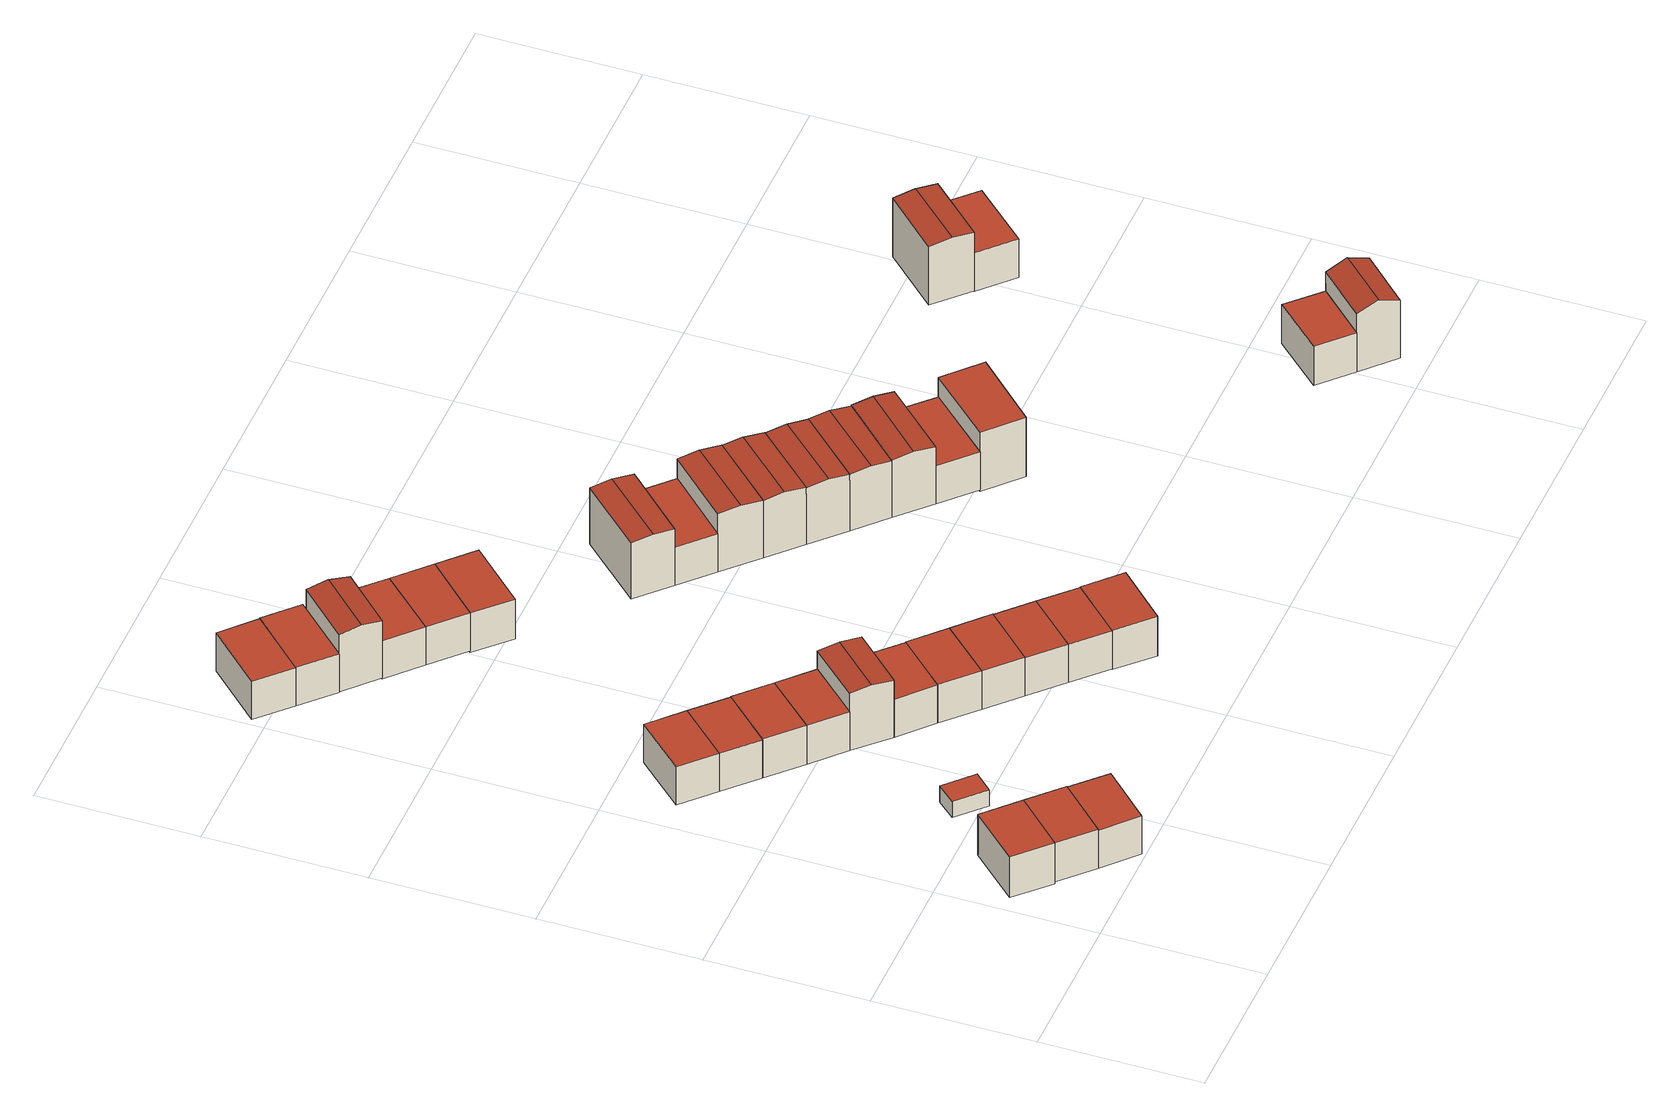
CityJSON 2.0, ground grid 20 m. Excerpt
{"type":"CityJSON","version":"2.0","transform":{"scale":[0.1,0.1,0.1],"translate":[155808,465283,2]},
"CityObjects":{
"building1":{"type":"Building","attributes":{"b3_bag_bag_overlap":0,"b3_bouwlagen":2,"b3_dak_type":"horizontal","b3_extrusie":"standard","b3_h_dak_50p":7.97,"b3_h_dak_70p":8.04,"b3_h_dak_max":8.14,"b3_h_dak_min":7.81,"b3_h_maaiveld":2.03,"b3_is_glas_dak":false,"b3_kas_warenhuis":false,"b3_kwaliteitsindicator":true,"b3_mutatie_ahn3_ahn4":false,"b3_mutatie_ahn4_ahn5":false,"b3_n_nok":0,"b3_n_vlakken":1,"b3_opp_buitenmuur":117.8,"b3_opp_dak_plat":45.87,"b3_opp_dak_schuin":0,"b3_opp_grond":45.87,"b3_opp_scheidingsmuur":46.56,"b3_rmse_lod12":0.0954,"b3_rmse_lod13":0.0954,"b3_rmse_lod22":0.0814,"b3_t_run":24,"b3_val3dity_lod12":"[]","b3_val3dity_lod13":"[]","b3_val3dity_lod22":"[]","b3_volume_lod12":275.75,"b3_volume_lod13":275.75,"b3_volume_lod22":273.52,"geconstateerd":false,"oorspronkelijkbouwjaar":1988,"status":"Pand in gebruik"},"children":["building1-1"]},
"building1-1":{"type":"BuildingPart","parents":["building1"],"geometry":[{"type":"Solid","lod":"2.2","boundaries":[[[[0,1,2,3]],[[4,5,6,7]],[[7,6,1,0]],[[6,5,2,1]],[[5,4,3,2]],[[4,7,0,3]]]],"semantics":{"surfaces":[{"type":"GroundSurface"},{"type":"RoofSurface"},{"type":"WallSurface"}],"values":[[0,1,2,2,2,2]]}}]},
"building2":{"type":"Building","attributes":{"b3_bag_bag_overlap":0,"b3_bouwlagen":2,"b3_dak_type":"horizontal","b3_extrusie":"standard","b3_h_dak_50p":7.95,"b3_h_dak_70p":8,"b3_h_dak_max":8.15,"b3_h_dak_min":7.88,"b3_h_maaiveld":2.27,"b3_is_glas_dak":false,"b3_kas_warenhuis":false,"b3_kwaliteitsindicator":true,"b3_mutatie_ahn3_ahn4":false,"b3_mutatie_ahn4_ahn5":false,"b3_n_nok":0,"b3_n_vlakken":1,"b3_opp_buitenmuur":62.1,"b3_opp_dak_plat":44.01,"b3_opp_dak_schuin":0,"b3_opp_grond":44,"b3_opp_scheidingsmuur":92.55,"b3_rmse_lod12":0.0925,"b3_rmse_lod13":0.0925,"b3_rmse_lod22":0.0794,"b3_t_run":26,"b3_val3dity_lod12":"[]","b3_val3dity_lod13":"[]","b3_val3dity_lod22":"[]","b3_volume_lod12":252.82,"b3_volume_lod13":252.82,"b3_volume_lod22":251.15,"geconstateerd":false,"oorspronkelijkbouwjaar":1988,"status":"Pand in gebruik"},"children":["building2-1"]},
"building2-1":{"type":"BuildingPart","parents":["building2"],"geometry":[{"type":"Solid","lod":"2.2","boundaries":[[[[8,9,10,11]],[[12,13,6,5]],[[5,6,9,8]],[[6,13,10,9]],[[13,12,11,10]],[[12,5,8,11]]]],"semantics":{"surfaces":[{"type":"GroundSurface"},{"type":"RoofSurface"},{"type":"WallSurface"}],"values":[[0,1,2,2,2,2]]}}]},
"building3":{"type":"Building","attributes":{"b3_bag_bag_overlap":0,"b3_bouwlagen":2,"b3_dak_type":"horizontal","b3_extrusie":"standard","b3_h_dak_50p":7.91,"b3_h_dak_70p":7.92,"b3_h_dak_max":7.95,"b3_h_dak_min":7.87,"b3_h_maaiveld":2.27,"b3_is_glas_dak":false,"b3_kas_warenhuis":false,"b3_kwaliteitsindicator":true,"b3_mutatie_ahn3_ahn4":false,"b3_mutatie_ahn4_ahn5":false,"b3_n_nok":0,"b3_n_vlakken":1,"b3_opp_buitenmuur":61.07,"b3_opp_dak_plat":43.97,"b3_opp_dak_schuin":0,"b3_opp_grond":43.97,"b3_opp_scheidingsmuur":91.72,"b3_rmse_lod12":0.0422,"b3_rmse_lod13":0.0422,"b3_rmse_lod22":0.0418,"b3_t_run":21,"b3_val3dity_lod12":"[]","b3_val3dity_lod13":"[]","b3_val3dity_lod22":"[]","b3_volume_lod12":248.34,"b3_volume_lod13":248.34,"b3_volume_lod22":248.01,"geconstateerd":false,"oorspronkelijkbouwjaar":1988,"status":"Pand in gebruik"},"children":["building3-1"]},
"building3-1":{"type":"BuildingPart","parents":["building3"],"geometry":[{"type":"Solid","lod":"2.2","boundaries":[[[[10,14,15,11]],[[16,17,18,19]],[[19,18,14,10]],[[18,17,15,14]],[[17,16,11,15]],[[16,19,10,11]]]],"semantics":{"surfaces":[{"type":"GroundSurface"},{"type":"RoofSurface"},{"type":"WallSurface"}],"values":[[0,1,2,2,2,2]]}}]},
"building4":{"type":"Building","attributes":{"b3_dak_type":"horizontal","b3_extrusie":"standard","b3_h_dak_50p":4.62,"b3_h_dak_70p":4.64,"b3_h_dak_max":4.73,"b3_h_dak_min":4.59,"b3_h_maaiveld":2.21,"b3_is_glas_dak":false,"b3_kas_warenhuis":false,"b3_kwaliteitsindicator":true,"b3_mutatie_ahn3_ahn4":false,"b3_mutatie_ahn4_ahn5":false,"b3_n_nok":0,"b3_n_vlakken":1,"b3_opp_buitenmuur":36.79,"b3_opp_dak_plat":13.8,"b3_opp_dak_schuin":0,"b3_opp_grond":13.8,"b3_opp_scheidingsmuur":0,"b3_rmse_lod12":0.0325,"b3_rmse_lod13":0.0325,"b3_rmse_lod22":0.0284,"b3_t_run":14,"b3_val3dity_lod12":"[]","b3_val3dity_lod13":"[]","b3_val3dity_lod22":"[]","b3_volume_lod12":33.39,"b3_volume_lod13":33.39,"b3_volume_lod22":33.37,"geconstateerd":false,"oorspronkelijkbouwjaar":1988,"status":"Pand in gebruik"},"children":["building4-1"]},
"building4-1":{"type":"BuildingPart","parents":["building4"],"geometry":[{"type":"Solid","lod":"2.2","boundaries":[[[[20,21,22,23]],[[24,25,26,27]],[[27,26,21,20]],[[26,25,22,21]],[[25,24,23,22]],[[24,27,20,23]]]],"semantics":{"surfaces":[{"type":"GroundSurface"},{"type":"RoofSurface"},{"type":"WallSurface"}],"values":[[0,1,2,2,2,2]]}}]},
"building5":{"type":"Building","attributes":{"b3_bag_bag_overlap":0,"b3_bouwlagen":2,"b3_dak_type":"horizontal","b3_extrusie":"standard","b3_h_dak_50p":7.91,"b3_h_dak_70p":7.91,"b3_h_dak_max":7.95,"b3_h_dak_min":7.86,"b3_h_maaiveld":2.29,"b3_is_glas_dak":false,"b3_kas_warenhuis":false,"b3_kwaliteitsindicator":true,"b3_mutatie_ahn3_ahn4":false,"b3_mutatie_ahn4_ahn5":false,"b3_n_nok":0,"b3_n_vlakken":1,"b3_opp_buitenmuur":60.72,"b3_opp_dak_plat":44.16,"b3_opp_dak_schuin":0,"b3_opp_grond":44.16,"b3_opp_scheidingsmuur":91.65,"b3_rmse_lod12":0.0491,"b3_rmse_lod13":0.0491,"b3_rmse_lod22":0.0488,"b3_t_run":18,"b3_val3dity_lod12":"[]","b3_val3dity_lod13":"[]","b3_val3dity_lod22":"[]","b3_volume_lod12":248.15,"b3_volume_lod13":248.15,"b3_volume_lod22":247.79,"geconstateerd":false,"oorspronkelijkbouwjaar":1988,"status":"Pand in gebruik"},"children":["building5-1"]},
"building5-1":{"type":"BuildingPart","parents":["building5"],"geometry":[{"type":"Solid","lod":"2.2","boundaries":[[[[28,29,30,31]],[[32,33,34,35]],[[35,34,29,28]],[[34,33,30,29]],[[33,32,31,30]],[[32,35,28,31]]]],"semantics":{"surfaces":[{"type":"GroundSurface"},{"type":"RoofSurface"},{"type":"WallSurface"}],"values":[[0,1,2,2,2,2]]}}]},
"building6":{"type":"Building","attributes":{"b3_bag_bag_overlap":0,"b3_bouwlagen":2,"b3_dak_type":"horizontal","b3_extrusie":"standard","b3_h_dak_50p":7.9,"b3_h_dak_70p":7.91,"b3_h_dak_max":7.93,"b3_h_dak_min":7.85,"b3_h_maaiveld":2.3,"b3_is_glas_dak":false,"b3_kas_warenhuis":false,"b3_kwaliteitsindicator":true,"b3_mutatie_ahn3_ahn4":false,"b3_mutatie_ahn4_ahn5":false,"b3_n_nok":0,"b3_n_vlakken":1,"b3_opp_buitenmuur":60.52,"b3_opp_dak_plat":44.22,"b3_opp_dak_schuin":0,"b3_opp_grond":44.22,"b3_opp_scheidingsmuur":91.67,"b3_rmse_lod12":0.0481,"b3_rmse_lod13":0.0481,"b3_rmse_lod22":0.0473,"b3_t_run":19,"b3_val3dity_lod12":"[]","b3_val3dity_lod13":"[]","b3_val3dity_lod22":"[]","b3_volume_lod12":248.02,"b3_volume_lod13":248.02,"b3_volume_lod22":247.59,"geconstateerd":false,"oorspronkelijkbouwjaar":1988,"status":"Pand in gebruik"},"children":["building6-1"]},
"building6-1":{"type":"BuildingPart","parents":["building6"],"geometry":[{"type":"Solid","lod":"2.2","boundaries":[[[[36,37,29,28]],[[35,34,38,39]],[[39,38,37,36]],[[38,34,29,37]],[[34,35,28,29]],[[35,39,36,28]]]],"semantics":{"surfaces":[{"type":"GroundSurface"},{"type":"RoofSurface"},{"type":"WallSurface"}],"values":[[0,1,2,2,2,2]]}}]},
"building7":{"type":"Building","attributes":{"b3_bag_bag_overlap":0,"b3_bouwlagen":2,"b3_dak_type":"horizontal","b3_extrusie":"standard","b3_h_dak_50p":7.94,"b3_h_dak_70p":8.01,"b3_h_dak_max":8.12,"b3_h_dak_min":7.84,"b3_h_maaiveld":2.3,"b3_is_glas_dak":false,"b3_kas_warenhuis":false,"b3_kwaliteitsindicator":true,"b3_mutatie_ahn3_ahn4":false,"b3_mutatie_ahn4_ahn5":false,"b3_n_nok":0,"b3_n_vlakken":1,"b3_opp_buitenmuur":61.97,"b3_opp_dak_plat":44.29,"b3_opp_dak_schuin":0,"b3_opp_grond":44.29,"b3_opp_scheidingsmuur":92.26,"b3_rmse_lod12":0.0996,"b3_rmse_lod13":0.0996,"b3_rmse_lod22":0.0838,"b3_t_run":19,"b3_val3dity_lod12":"[]","b3_val3dity_lod13":"[]","b3_val3dity_lod22":"[]","b3_volume_lod12":253.38,"b3_volume_lod13":253.38,"b3_volume_lod22":251.03,"geconstateerd":false,"oorspronkelijkbouwjaar":1988,"status":"Pand in gebruik"},"children":["building7-1"]},
"building7-1":{"type":"BuildingPart","parents":["building7"],"geometry":[{"type":"Solid","lod":"2.2","boundaries":[[[[40,41,37,36]],[[42,43,44,45]],[[45,44,41,40]],[[44,43,37,41]],[[43,42,36,37]],[[42,45,40,36]]]],"semantics":{"surfaces":[{"type":"GroundSurface"},{"type":"RoofSurface"},{"type":"WallSurface"}],"values":[[0,1,2,2,2,2]]}}]},
"building8":{"type":"Building","attributes":{"b3_bag_bag_overlap":0,"b3_bouwlagen":2,"b3_dak_type":"horizontal","b3_extrusie":"standard","b3_h_dak_50p":7.91,"b3_h_dak_70p":7.95,"b3_h_dak_max":8.12,"b3_h_dak_min":7.84,"b3_h_maaiveld":2.3,"b3_is_glas_dak":false,"b3_kas_warenhuis":false,"b3_kwaliteitsindicator":true,"b3_mutatie_ahn3_ahn4":false,"b3_mutatie_ahn4_ahn5":false,"b3_n_nok":0,"b3_n_vlakken":1,"b3_opp_buitenmuur":61.26,"b3_opp_dak_plat":44.39,"b3_opp_dak_schuin":0,"b3_opp_grond":44.38,"b3_opp_scheidingsmuur":92.28,"b3_rmse_lod12":0.0808,"b3_rmse_lod13":0.0808,"b3_rmse_lod22":0.069,"b3_t_run":21,"b3_val3dity_lod12":"[]","b3_val3dity_lod13":"[]","b3_val3dity_lod22":"[]","b3_volume_lod12":251.47,"b3_volume_lod13":251.47,"b3_volume_lod22":250.23,"geconstateerd":false,"oorspronkelijkbouwjaar":1988,"status":"Pand in gebruik"},"children":["building8-1"]},
"building8-1":{"type":"BuildingPart","parents":["building8"],"geometry":[{"type":"Solid","lod":"2.2","boundaries":[[[[46,47,41,40]],[[45,44,48,49]],[[49,48,47,46]],[[48,44,41,47]],[[44,45,40,41]],[[45,49,46,40]]]],"semantics":{"surfaces":[{"type":"GroundSurface"},{"type":"RoofSurface"},{"type":"WallSurface"}],"values":[[0,1,2,2,2,2]]}}]},
"building9":{"type":"Building","attributes":{"b3_bag_bag_overlap":0,"b3_bouwlagen":3,"b3_dak_type":"multiple horizontal","b3_extrusie":"standard","b3_h_dak_50p":10.7,"b3_h_dak_70p":10.71,"b3_h_dak_max":10.77,"b3_h_dak_min":7.84,"b3_h_maaiveld":2.3,"b3_is_glas_dak":false,"b3_kas_warenhuis":false,"b3_kwaliteitsindicator":true,"b3_mutatie_ahn3_ahn4":true,"b3_mutatie_ahn4_ahn5":false,"b3_n_nok":0,"b3_n_vlakken":2,"b3_opp_buitenmuur":132.02,"b3_opp_dak_plat":62.95,"b3_opp_dak_schuin":0,"b3_opp_grond":44.89,"b3_opp_scheidingsmuur":91.84,"b3_rmse_lod12":1.05,"b3_rmse_lod13":1.05,"b3_rmse_lod22":0.123,"b3_t_run":19,"b3_val3dity_lod12":"[]","b3_val3dity_lod13":"[]","b3_val3dity_lod22":"[]","b3_volume_lod12":377.43,"b3_volume_lod13":377.43,"b3_volume_lod22":358.68,"geconstateerd":false,"oorspronkelijkbouwjaar":1988,"status":"Pand in gebruik"},"children":["building9-1"]},
"building9-1":{"type":"BuildingPart","parents":["building9"],"geometry":[{"type":"Solid","lod":"2.2","boundaries":[[[[50,51,47,46]],[[52,53,54,55]],[[53,52,51,50]],[[52,55,56,47,51]],[[57,56,55,54]],[[56,57,46,47]],[[57,54,53,50,46]]]],"semantics":{"surfaces":[{"type":"GroundSurface"},{"type":"RoofSurface"},{"type":"WallSurface"}],"values":[[0,1,2,2,1,2,2]]}}]},
"building10":{"type":"Building","attributes":{"b3_bag_bag_overlap":0,"b3_bouwlagen":2,"b3_dak_type":"horizontal","b3_extrusie":"standard","b3_h_dak_50p":8.12,"b3_h_dak_70p":8.13,"b3_h_dak_max":8.17,"b3_h_dak_min":8.08,"b3_h_maaiveld":2.47,"b3_is_glas_dak":false,"b3_kas_warenhuis":false,"b3_kwaliteitsindicator":true,"b3_mutatie_ahn3_ahn4":false,"b3_mutatie_ahn4_ahn5":false,"b3_n_nok":0,"b3_n_vlakken":1,"b3_opp_buitenmuur":62.02,"b3_opp_dak_plat":51.19,"b3_opp_dak_schuin":0,"b3_opp_grond":51.19,"b3_opp_scheidingsmuur":105.68,"b3_rmse_lod12":0.035,"b3_rmse_lod13":0.035,"b3_rmse_lod22":0.0327,"b3_t_run":21,"b3_val3dity_lod12":"[]","b3_val3dity_lod13":"[]","b3_val3dity_lod22":"[]","b3_volume_lod12":289.99,"b3_volume_lod13":289.99,"b3_volume_lod22":289.35,"geconstateerd":false,"oorspronkelijkbouwjaar":1989,"status":"Pand in gebruik"},"children":["building10-1"]},
"building10-1":{"type":"BuildingPart","parents":["building10"],"geometry":[{"type":"Solid","lod":"2.2","boundaries":[[[[58,59,60,61]],[[62,63,64,65]],[[65,64,59,58]],[[64,63,60,59]],[[63,62,61,60]],[[62,65,58,61]]]],"semantics":{"surfaces":[{"type":"GroundSurface"},{"type":"RoofSurface"},{"type":"WallSurface"}],"values":[[0,1,2,2,2,2]]}}]},
"building11":{"type":"Building","attributes":{"b3_bag_bag_overlap":0,"b3_bouwlagen":2,"b3_dak_type":"horizontal","b3_extrusie":"standard","b3_h_dak_50p":7.9,"b3_h_dak_70p":7.91,"b3_h_dak_max":7.95,"b3_h_dak_min":7.86,"b3_h_maaiveld":2.31,"b3_is_glas_dak":false,"b3_kas_warenhuis":false,"b3_kwaliteitsindicator":true,"b3_mutatie_ahn3_ahn4":false,"b3_mutatie_ahn4_ahn5":false,"b3_n_nok":0,"b3_n_vlakken":1,"b3_opp_buitenmuur":61.19,"b3_opp_dak_plat":44.9,"b3_opp_dak_schuin":0,"b3_opp_grond":44.9,"b3_opp_scheidingsmuur":92.05,"b3_rmse_lod12":0.333,"b3_rmse_lod13":0.333,"b3_rmse_lod22":0.334,"b3_t_run":19,"b3_val3dity_lod12":"[]","b3_val3dity_lod13":"[]","b3_val3dity_lod22":"[]","b3_volume_lod12":251.81,"b3_volume_lod13":251.81,"b3_volume_lod22":251.33,"geconstateerd":false,"oorspronkelijkbouwjaar":1988,"status":"Pand in gebruik"},"children":["building11-1"]},
"building11-1":{"type":"BuildingPart","parents":["building11"],"geometry":[{"type":"Solid","lod":"2.2","boundaries":[[[[66,67,51,50]],[[68,69,70,71]],[[71,70,67,66]],[[70,69,51,67]],[[69,68,50,51]],[[68,71,66,50]]]],"semantics":{"surfaces":[{"type":"GroundSurface"},{"type":"RoofSurface"},{"type":"WallSurface"}],"values":[[0,1,2,2,2,2]]}}]},
"building12":{"type":"Building","attributes":{"b3_bag_bag_overlap":0,"b3_bouwlagen":2,"b3_dak_type":"horizontal","b3_extrusie":"standard","b3_h_dak_50p":8.16,"b3_h_dak_70p":8.23,"b3_h_dak_max":8.36,"b3_h_dak_min":8.1,"b3_h_maaiveld":2.49,"b3_is_glas_dak":false,"b3_kas_warenhuis":false,"b3_kwaliteitsindicator":true,"b3_mutatie_ahn3_ahn4":false,"b3_mutatie_ahn4_ahn5":false,"b3_n_nok":0,"b3_n_vlakken":1,"b3_opp_buitenmuur":67.32,"b3_opp_dak_plat":50.25,"b3_opp_dak_schuin":0,"b3_opp_grond":50.24,"b3_opp_scheidingsmuur":100.8,"b3_rmse_lod12":0.0866,"b3_rmse_lod13":0.0866,"b3_rmse_lod22":0.0705,"b3_t_run":20,"b3_val3dity_lod12":"[]","b3_val3dity_lod13":"[]","b3_val3dity_lod22":"[]","b3_volume_lod12":288.46,"b3_volume_lod13":288.46,"b3_volume_lod22":286.65,"geconstateerd":false,"oorspronkelijkbouwjaar":1989,"status":"Pand in gebruik"},"children":["building12-1"]},
"building12-1":{"type":"BuildingPart","parents":["building12"],"geometry":[{"type":"Solid","lod":"2.2","boundaries":[[[[58,72,73,59]],[[74,75,76,77]],[[77,76,72,58]],[[76,75,73,72]],[[75,74,59,73]],[[74,77,58,59]]]],"semantics":{"surfaces":[{"type":"GroundSurface"},{"type":"RoofSurface"},{"type":"WallSurface"}],"values":[[0,1,2,2,2,2]]}}]},
"building13":{"type":"Building","attributes":{"b3_bag_bag_overlap":0,"b3_bouwlagen":2,"b3_dak_type":"horizontal","b3_extrusie":"standard","b3_h_dak_50p":7.92,"b3_h_dak_70p":7.98,"b3_h_dak_max":8.12,"b3_h_dak_min":7.85,"b3_h_maaiveld":2.3,"b3_is_glas_dak":false,"b3_kas_warenhuis":false,"b3_kwaliteitsindicator":true,"b3_mutatie_ahn3_ahn4":false,"b3_mutatie_ahn4_ahn5":false,"b3_n_nok":0,"b3_n_vlakken":1,"b3_opp_buitenmuur":61.31,"b3_opp_dak_plat":44.51,"b3_opp_dak_schuin":0,"b3_opp_grond":44.5,"b3_opp_scheidingsmuur":92.97,"b3_rmse_lod12":0.102,"b3_rmse_lod13":0.102,"b3_rmse_lod22":0.0843,"b3_t_run":23,"b3_val3dity_lod12":"[]","b3_val3dity_lod13":"[]","b3_val3dity_lod22":"[]","b3_volume_lod12":253.78,"b3_volume_lod13":253.78,"b3_volume_lod22":251.72,"geconstateerd":false,"oorspronkelijkbouwjaar":1988,"status":"Pand in gebruik"},"children":["building13-1"]},
"building13-1":{"type":"BuildingPart","parents":["building13"],"geometry":[{"type":"Solid","lod":"2.2","boundaries":[[[[78,79,67,66]],[[80,81,82,83]],[[83,82,79,78]],[[82,81,67,79]],[[81,80,66,67]],[[80,83,78,66]]]],"semantics":{"surfaces":[{"type":"GroundSurface"},{"type":"RoofSurface"},{"type":"WallSurface"}],"values":[[0,1,2,2,2,2]]}}]},
"building14":{"type":"Building","attributes":{"b3_bag_bag_overlap":0,"b3_bouwlagen":3,"b3_dak_type":"slanted","b3_extrusie":"standard","b3_h_dak_50p":10.96,"b3_h_dak_70p":11.06,"b3_h_dak_max":11.19,"b3_h_dak_min":10.84,"b3_h_maaiveld":2.57,"b3_is_glas_dak":false,"b3_kas_warenhuis":false,"b3_kwaliteitsindicator":true,"b3_mutatie_ahn3_ahn4":false,"b3_mutatie_ahn4_ahn5":false,"b3_n_nok":0,"b3_n_vlakken":3,"b3_opp_buitenmuur":137.14,"b3_opp_dak_plat":43.69,"b3_opp_dak_schuin":2.86,"b3_opp_grond":46.53,"b3_opp_scheidingsmuur":95.34,"b3_rmse_lod12":1.7,"b3_rmse_lod13":1.7,"b3_rmse_lod22":1.34,"b3_t_run":26,"b3_val3dity_lod12":"[]","b3_val3dity_lod13":"[]","b3_val3dity_lod22":"[]","b3_volume_lod12":394.54,"b3_volume_lod13":394.54,"b3_volume_lod22":383.48,"geconstateerd":false,"oorspronkelijkbouwjaar":1989,"status":"Pand in gebruik"},"children":["building14-1"]},
"building14-1":{"type":"BuildingPart","parents":["building14"],"geometry":[{"type":"Solid","lod":"2.2","boundaries":[[[[84,85,86,87]],[[88,89,90,91]],[[89,88,85,84]],[[88,91,92,86,85]],[[93,92,91,90]],[[92,93,87,86]],[[93,90,89,84,87]]]],"semantics":{"surfaces":[{"type":"GroundSurface"},{"type":"RoofSurface"},{"type":"WallSurface"}],"values":[[0,1,2,2,1,2,2]]}}]},
"building15":{"type":"Building","attributes":{"b3_bag_bag_overlap":0,"b3_bouwlagen":2,"b3_dak_type":"horizontal","b3_extrusie":"standard","b3_h_dak_50p":7.94,"b3_h_dak_70p":8,"b3_h_dak_max":8.15,"b3_h_dak_min":7.84,"b3_h_maaiveld":2.3,"b3_is_glas_dak":false,"b3_kas_warenhuis":false,"b3_kwaliteitsindicator":true,"b3_mutatie_ahn3_ahn4":false,"b3_mutatie_ahn4_ahn5":false,"b3_n_nok":0,"b3_n_vlakken":1,"b3_opp_buitenmuur":61.48,"b3_opp_dak_plat":44.57,"b3_opp_dak_schuin":0,"b3_opp_grond":44.56,"b3_opp_scheidingsmuur":93.2,"b3_rmse_lod12":0.0919,"b3_rmse_lod13":0.0919,"b3_rmse_lod22":0.0819,"b3_t_run":19,"b3_val3dity_lod12":"[]","b3_val3dity_lod13":"[]","b3_val3dity_lod22":"[]","b3_volume_lod12":254.22,"b3_volume_lod13":254.22,"b3_volume_lod22":252.49,"geconstateerd":false,"oorspronkelijkbouwjaar":1988,"status":"Pand in gebruik"},"children":["building15-1"]},
"building15-1":{"type":"BuildingPart","parents":["building15"],"geometry":[{"type":"Solid","lod":"2.2","boundaries":[[[[94,95,79,78]],[[83,82,96,97]],[[97,96,95,94]],[[96,82,79,95]],[[82,83,78,79]],[[83,97,94,78]]]],"semantics":{"surfaces":[{"type":"GroundSurface"},{"type":"RoofSurface"},{"type":"WallSurface"}],"values":[[0,1,2,2,2,2]]}}]},
"building16":{"type":"Building","attributes":{"b3_bag_bag_overlap":0,"b3_bouwlagen":2,"b3_dak_type":"multiple horizontal","b3_extrusie":"standard","b3_h_dak_50p":8.12,"b3_h_dak_70p":8.13,"b3_h_dak_max":8.17,"b3_h_dak_min":8.08,"b3_h_maaiveld":2.49,"b3_is_glas_dak":false,"b3_kas_warenhuis":false,"b3_kwaliteitsindicator":true,"b3_mutatie_ahn3_ahn4":false,"b3_mutatie_ahn4_ahn5":false,"b3_n_nok":0,"b3_n_vlakken":2,"b3_opp_buitenmuur":64.88,"b3_opp_dak_plat":49.48,"b3_opp_dak_schuin":0,"b3_opp_grond":49.48,"b3_opp_scheidingsmuur":100.18,"b3_rmse_lod12":0.452,"b3_rmse_lod13":0.452,"b3_rmse_lod22":0.453,"b3_t_run":27,"b3_val3dity_lod12":"[]","b3_val3dity_lod13":"[]","b3_val3dity_lod22":"[]","b3_volume_lod12":279.27,"b3_volume_lod13":279.27,"b3_volume_lod22":278.75,"geconstateerd":false,"oorspronkelijkbouwjaar":1989,"status":"Pand in gebruik"},"children":["building16-1"]},
"building16-1":{"type":"BuildingPart","parents":["building16"],"geometry":[{"type":"Solid","lod":"2.2","boundaries":[[[[98,99,100,101]],[[102,103,104,105]],[[105,104,99,98]],[[104,103,100,99]],[[103,102,101,100]],[[102,105,98,101]]]],"semantics":{"surfaces":[{"type":"GroundSurface"},{"type":"RoofSurface"},{"type":"WallSurface"}],"values":[[0,1,2,2,2,2]]}}]},
"building17":{"type":"Building","attributes":{"b3_bag_bag_overlap":0,"b3_bouwlagen":2,"b3_dak_type":"horizontal","b3_extrusie":"standard","b3_h_dak_50p":7.91,"b3_h_dak_70p":7.92,"b3_h_dak_max":7.96,"b3_h_dak_min":7.85,"b3_h_maaiveld":2.3,"b3_is_glas_dak":false,"b3_kas_warenhuis":false,"b3_kwaliteitsindicator":true,"b3_mutatie_ahn3_ahn4":false,"b3_mutatie_ahn4_ahn5":false,"b3_n_nok":0,"b3_n_vlakken":1,"b3_opp_buitenmuur":60.5,"b3_opp_dak_plat":44.57,"b3_opp_dak_schuin":0,"b3_opp_grond":44.57,"b3_opp_scheidingsmuur":92.6,"b3_rmse_lod12":0.0274,"b3_rmse_lod13":0.0274,"b3_rmse_lod22":0.025,"b3_t_run":25,"b3_val3dity_lod12":"[]","b3_val3dity_lod13":"[]","b3_val3dity_lod22":"[]","b3_volume_lod12":250.33,"b3_volume_lod13":250.33,"b3_volume_lod22":249.89,"geconstateerd":false,"oorspronkelijkbouwjaar":1988,"status":"Pand in gebruik"},"children":["building17-1"]},
"building17-1":{"type":"BuildingPart","parents":["building17"],"geometry":[{"type":"Solid","lod":"2.2","boundaries":[[[[106,107,95,94]],[[108,109,110,111]],[[111,110,107,106]],[[110,109,95,107]],[[109,108,94,95]],[[108,111,106,94]]]],"semantics":{"surfaces":[{"type":"GroundSurface"},{"type":"RoofSurface"},{"type":"WallSurface"}],"values":[[0,1,2,2,2,2]]}}]},
"building18":{"type":"Building","attributes":{"b3_bag_bag_overlap":0,"b3_bouwlagen":2,"b3_dak_type":"horizontal","b3_extrusie":"standard","b3_h_dak_50p":8.12,"b3_h_dak_70p":8.13,"b3_h_dak_max":8.16,"b3_h_dak_min":8.08,"b3_h_maaiveld":2.49,"b3_is_glas_dak":false,"b3_kas_warenhuis":false,"b3_kwaliteitsindicator":true,"b3_mutatie_ahn3_ahn4":false,"b3_mutatie_ahn4_ahn5":false,"b3_n_nok":0,"b3_n_vlakken":1,"b3_opp_buitenmuur":63.2,"b3_opp_dak_plat":52.55,"b3_opp_dak_schuin":0,"b3_opp_grond":52.55,"b3_opp_scheidingsmuur":105.69,"b3_rmse_lod12":0.0794,"b3_rmse_lod13":0.0794,"b3_rmse_lod22":0.0784,"b3_t_run":22,"b3_val3dity_lod12":"[]","b3_val3dity_lod13":"[]","b3_val3dity_lod22":"[]","b3_volume_lod12":296.72,"b3_volume_lod13":296.72,"b3_volume_lod22":296.18,"geconstateerd":false,"oorspronkelijkbouwjaar":1989,"status":"Pand in gebruik"},"children":["building18-1"]},
"building18-1":{"type":"BuildingPart","parents":["building18"],"geometry":[{"type":"Solid","lod":"2.2","boundaries":[[[[98,101,112,113]],[[114,115,102,105]],[[105,102,101,98]],[[102,115,112,101]],[[115,114,113,112]],[[114,105,98,113]]]],"semantics":{"surfaces":[{"type":"GroundSurface"},{"type":"RoofSurface"},{"type":"WallSurface"}],"values":[[0,1,2,2,2,2]]}}]},
"building19":{"type":"Building","attributes":{"b3_bag_bag_overlap":0,"b3_bouwlagen":2,"b3_dak_type":"horizontal","b3_extrusie":"standard","b3_h_dak_50p":7.9,"b3_h_dak_70p":7.91,"b3_h_dak_max":7.95,"b3_h_dak_min":7.83,"b3_h_maaiveld":2.3,"b3_is_glas_dak":false,"b3_kas_warenhuis":false,"b3_kwaliteitsindicator":true,"b3_mutatie_ahn3_ahn4":false,"b3_mutatie_ahn4_ahn5":false,"b3_n_nok":0,"b3_n_vlakken":1,"b3_opp_buitenmuur":60.52,"b3_opp_dak_plat":44.72,"b3_opp_dak_schuin":0,"b3_opp_grond":44.72,"b3_opp_scheidingsmuur":92.6,"b3_rmse_lod12":0.033,"b3_rmse_lod13":0.033,"b3_rmse_lod22":0.0312,"b3_t_run":22,"b3_val3dity_lod12":"[]","b3_val3dity_lod13":"[]","b3_val3dity_lod22":"[]","b3_volume_lod12":250.73,"b3_volume_lod13":250.73,"b3_volume_lod22":250.28,"geconstateerd":false,"oorspronkelijkbouwjaar":1988,"status":"Pand in gebruik"},"children":["building19-1"]},
"building19-1":{"type":"BuildingPart","parents":["building19"],"geometry":[{"type":"Solid","lod":"2.2","boundaries":[[[[116,117,107,106]],[[111,110,118,119]],[[119,118,117,116]],[[118,110,107,117]],[[110,111,106,107]],[[111,119,116,106]]]],"semantics":{"surfaces":[{"type":"GroundSurface"},{"type":"RoofSurface"},{"type":"WallSurface"}],"values":[[0,1,2,2,2,2]]}}]},
"building20":{"type":"Building","attributes":{"b3_bag_bag_overlap":0,"b3_bouwlagen":2,"b3_dak_type":"horizontal","b3_extrusie":"standard","b3_h_dak_50p":8.12,"b3_h_dak_70p":8.13,"b3_h_dak_max":8.16,"b3_h_dak_min":8.09,"b3_h_maaiveld":2.27,"b3_is_glas_dak":false,"b3_kas_warenhuis":false,"b3_kwaliteitsindicator":true,"b3_mutatie_ahn3_ahn4":false,"b3_mutatie_ahn4_ahn5":false,"b3_n_nok":0,"b3_n_vlakken":1,"b3_opp_buitenmuur":121.85,"b3_opp_dak_plat":52.12,"b3_opp_dak_schuin":0,"b3_opp_grond":52.12,"b3_opp_scheidingsmuur":52.91,"b3_rmse_lod12":0.276,"b3_rmse_lod13":0.276,"b3_rmse_lod22":0.274,"b3_t_run":25,"b3_val3dity_lod12":"[]","b3_val3dity_lod13":"[]","b3_val3dity_lod22":"[]","b3_volume_lod12":305.42,"b3_volume_lod13":305.42,"b3_volume_lod22":304.89,"geconstateerd":false,"oorspronkelijkbouwjaar":1989,"status":"Pand in gebruik"},"children":["building20-1"]},
"building20-1":{"type":"BuildingPart","parents":["building20"],"geometry":[{"type":"Solid","lod":"2.2","boundaries":[[[[120,121,122,123]],[[124,115,114,125]],[[125,114,121,120]],[[114,115,122,121]],[[115,124,123,122]],[[124,125,120,123]]]],"semantics":{"surfaces":[{"type":"GroundSurface"},{"type":"RoofSurface"},{"type":"WallSurface"}],"values":[[0,1,2,2,2,2]]}}]},
"building21":{"type":"Building","attributes":{"b3_bag_bag_overlap":0,"b3_bouwlagen":2,"b3_dak_type":"horizontal","b3_extrusie":"standard","b3_h_dak_50p":7.94,"b3_h_dak_70p":8,"b3_h_dak_max":8.14,"b3_h_dak_min":7.83,"b3_h_maaiveld":2.22,"b3_is_glas_dak":false,"b3_kas_warenhuis":false,"b3_kwaliteitsindicator":true,"b3_mutatie_ahn3_ahn4":false,"b3_mutatie_ahn4_ahn5":false,"b3_n_nok":0,"b3_n_vlakken":1,"b3_opp_buitenmuur":113.59,"b3_opp_dak_plat":46.68,"b3_opp_dak_schuin":0,"b3_opp_grond":46.68,"b3_opp_scheidingsmuur":46.28,"b3_rmse_lod12":0.0909,"b3_rmse_lod13":0.0909,"b3_rmse_lod22":0.0783,"b3_t_run":21,"b3_val3dity_lod12":"[]","b3_val3dity_lod13":"[]","b3_val3dity_lod22":"[]","b3_volume_lod12":270.08,"b3_volume_lod13":270.08,"b3_volume_lod22":268.02,"geconstateerd":false,"oorspronkelijkbouwjaar":1988,"status":"Pand in gebruik"},"children":["building21-1"]},
"building21-1":{"type":"BuildingPart","parents":["building21"],"geometry":[{"type":"Solid","lod":"2.2","boundaries":[[[[126,127,128,129]],[[130,131,132,133]],[[133,132,127,126]],[[132,131,128,127]],[[131,130,129,128]],[[130,133,126,129]]]],"semantics":{"surfaces":[{"type":"GroundSurface"},{"type":"RoofSurface"},{"type":"WallSurface"}],"values":[[0,1,2,2,2,2]]}}]},
"building22":{"type":"Building","attributes":{"b3_bag_bag_overlap":0,"b3_bouwlagen":3,"b3_dak_type":"multiple horizontal","b3_extrusie":"standard","b3_h_dak_50p":11.03,"b3_h_dak_70p":11.04,"b3_h_dak_max":11.19,"b3_h_dak_min":8.27,"b3_h_maaiveld":2.71,"b3_is_glas_dak":false,"b3_kas_warenhuis":false,"b3_kwaliteitsindicator":true,"b3_mutatie_ahn3_ahn4":false,"b3_mutatie_ahn4_ahn5":false,"b3_n_nok":0,"b3_n_vlakken":2,"b3_opp_buitenmuur":141.24,"b3_opp_dak_plat":57.28,"b3_opp_dak_schuin":0,"b3_opp_grond":57.28,"b3_opp_scheidingsmuur":117.79,"b3_rmse_lod12":1.16,"b3_rmse_lod13":1.16,"b3_rmse_lod22":0.282,"b3_t_run":22,"b3_val3dity_lod12":"[]","b3_val3dity_lod13":"[]","b3_val3dity_lod22":"[]","b3_volume_lod12":477.81,"b3_volume_lod13":477.81,"b3_volume_lod22":450.83,"geconstateerd":false,"oorspronkelijkbouwjaar":1988,"status":"Pand in gebruik"},"children":["building22-1"]},
"building22-1":{"type":"BuildingPart","parents":["building22"],"geometry":[{"type":"Solid","lod":"2.2","boundaries":[[[[134,135,136,137]],[[138,139,140,135,134]],[[141,140,139,142]],[[140,141,136,135]],[[141,142,143,137,136]],[[138,143,142,139]],[[143,138,134,137]]]],"semantics":{"surfaces":[{"type":"GroundSurface"},{"type":"WallSurface"},{"type":"RoofSurface"}],"values":[[0,1,2,1,1,2,1]]}}]},
"building23":{"type":"Building","attributes":{"b3_bag_bag_overlap":0,"b3_bouwlagen":2,"b3_dak_type":"slanted","b3_extrusie":"standard","b3_h_dak_50p":8.29,"b3_h_dak_70p":8.3,"b3_h_dak_max":8.36,"b3_h_dak_min":8.27,"b3_h_maaiveld":2.69,"b3_is_glas_dak":false,"b3_kas_warenhuis":false,"b3_kwaliteitsindicator":true,"b3_mutatie_ahn3_ahn4":false,"b3_mutatie_ahn4_ahn5":false,"b3_n_nok":0,"b3_n_vlakken":2,"b3_opp_buitenmuur":60.43,"b3_opp_dak_plat":56.67,"b3_opp_dak_schuin":0,"b3_opp_grond":56.67,"b3_opp_scheidingsmuur":118.14,"b3_rmse_lod12":0.49,"b3_rmse_lod13":0.49,"b3_rmse_lod22":0.49,"b3_t_run":29,"b3_val3dity_lod12":"[]","b3_val3dity_lod13":"[]","b3_val3dity_lod22":"[]","b3_volume_lod12":318.21,"b3_volume_lod13":318.21,"b3_volume_lod22":317.82,"geconstateerd":false,"oorspronkelijkbouwjaar":1988,"status":"Pand in gebruik"},"children":["building23-1"]},
"building23-1":{"type":"BuildingPart","parents":["building23"],"geometry":[{"type":"Solid","lod":"2.2","boundaries":[[[[144,134,137,145]],[[146,147,148,149]],[[149,148,134,144]],[[148,147,137,134]],[[147,146,145,137]],[[146,149,144,145]]]],"semantics":{"surfaces":[{"type":"GroundSurface"},{"type":"RoofSurface"},{"type":"WallSurface"}],"values":[[0,1,2,2,2,2]]}}]},
"building24":{"type":"Building","attributes":{"b3_bag_bag_overlap":0,"b3_bouwlagen":3,"b3_dak_type":"slanted","b3_extrusie":"standard","b3_h_dak_50p":11.1,"b3_h_dak_70p":11.16,"b3_h_dak_max":11.33,"b3_h_dak_min":8.28,"b3_h_maaiveld":2.68,"b3_is_glas_dak":false,"b3_kas_warenhuis":false,"b3_kwaliteitsindicator":true,"b3_mutatie_ahn3_ahn4":false,"b3_mutatie_ahn4_ahn5":false,"b3_n_nok":0,"b3_n_vlakken":3,"b3_opp_buitenmuur":123.66,"b3_opp_dak_plat":80.17,"b3_opp_dak_schuin":0,"b3_opp_grond":58.39,"b3_opp_scheidingsmuur":144.67,"b3_rmse_lod12":1.21,"b3_rmse_lod13":1.21,"b3_rmse_lod22":0.426,"b3_t_run":22,"b3_val3dity_lod12":"[]","b3_val3dity_lod13":"[]","b3_val3dity_lod22":"[]","b3_volume_lod12":496.04,"b3_volume_lod13":496.04,"b3_volume_lod22":476.74,"geconstateerd":false,"oorspronkelijkbouwjaar":1988,"status":"Pand in gebruik"},"children":["building24-1"]},
"building24-1":{"type":"BuildingPart","parents":["building24"],"geometry":[{"type":"Solid","lod":"2.2","boundaries":[[[[150,144,145,151]],[[152,153,154,144,150]],[[155,154,153,156]],[[154,155,145,144]],[[155,156,157,151,145]],[[152,157,156,153]],[[157,152,150,151]]]],"semantics":{"surfaces":[{"type":"GroundSurface"},{"type":"WallSurface"},{"type":"RoofSurface"}],"values":[[0,1,2,1,1,2,1]]}}]},
"building25":{"type":"Building","attributes":{"b3_bag_bag_overlap":0,"b3_bouwlagen":3,"b3_dak_type":"slanted","b3_extrusie":"standard","b3_h_dak_50p":11.07,"b3_h_dak_70p":11.08,"b3_h_dak_max":11.12,"b3_h_dak_min":11.03,"b3_h_maaiveld":2.7,"b3_is_glas_dak":false,"b3_kas_warenhuis":false,"b3_kwaliteitsindicator":true,"b3_mutatie_ahn3_ahn4":false,"b3_mutatie_ahn4_ahn5":false,"b3_n_nok":0,"b3_n_vlakken":2,"b3_opp_buitenmuur":90.79,"b3_opp_dak_plat":53.4,"b3_opp_dak_schuin":3.67,"b3_opp_grond":56.79,"b3_opp_scheidingsmuur":171.24,"b3_rmse_lod12":0.653,"b3_rmse_lod13":0.653,"b3_rmse_lod22":0.268,"b3_t_run":21,"b3_val3dity_lod12":"[]","b3_val3dity_lod13":"[]","b3_val3dity_lod22":"[]","b3_volume_lod12":476.03,"b3_volume_lod13":476.03,"b3_volume_lod22":466.22,"geconstateerd":false,"oorspronkelijkbouwjaar":1988,"status":"Pand in gebruik"},"children":["building25-1"]},
"building25-1":{"type":"BuildingPart","parents":["building25"],"geometry":[{"type":"Solid","lod":"2.2","boundaries":[[[[158,150,151,159]],[[160,161,162,150,158]],[[163,162,161,164]],[[162,163,151,150]],[[163,164,165,159,151]],[[160,165,164,161]],[[165,160,158,159]]]],"semantics":{"surfaces":[{"type":"GroundSurface"},{"type":"WallSurface"},{"type":"RoofSurface"}],"values":[[0,1,2,1,1,2,1]]}}]},
"building26":{"type":"Building","attributes":{"b3_bag_bag_overlap":0,"b3_bouwlagen":3,"b3_dak_type":"slanted","b3_extrusie":"standard","b3_h_dak_50p":11.01,"b3_h_dak_70p":11.02,"b3_h_dak_max":11.1,"b3_h_dak_min":10.95,"b3_h_maaiveld":2.71,"b3_is_glas_dak":false,"b3_kas_warenhuis":false,"b3_kwaliteitsindicator":true,"b3_mutatie_ahn3_ahn4":false,"b3_mutatie_ahn4_ahn5":false,"b3_n_nok":0,"b3_n_vlakken":2,"b3_opp_buitenmuur":85.36,"b3_opp_dak_plat":52.7,"b3_opp_dak_schuin":6.56,"b3_opp_grond":57.15,"b3_opp_scheidingsmuur":170.63,"b3_rmse_lod12":0.594,"b3_rmse_lod13":0.594,"b3_rmse_lod22":0.123,"b3_t_run":22,"b3_val3dity_lod12":"[]","b3_val3dity_lod13":"[]","b3_val3dity_lod22":"[]","b3_volume_lod12":474.6,"b3_volume_lod13":474.6,"b3_volume_lod22":462.93,"geconstateerd":false,"oorspronkelijkbouwjaar":1988,"status":"Pand in gebruik"},"children":["building26-1"]},
"building26-1":{"type":"BuildingPart","parents":["building26"],"geometry":[{"type":"Solid","lod":"2.2","boundaries":[[[[166,158,159,167]],[[168,169,170,158,166]],[[171,170,169,172]],[[170,171,159,158]],[[171,172,173,167,159]],[[168,173,172,169]],[[173,168,166,167]]]],"semantics":{"surfaces":[{"type":"GroundSurface"},{"type":"WallSurface"},{"type":"RoofSurface"}],"values":[[0,1,2,1,1,2,1]]}}]},
"building27":{"type":"Building","attributes":{"b3_bag_bag_overlap":0,"b3_bouwlagen":3,"b3_dak_type":"slanted","b3_extrusie":"standard","b3_h_dak_50p":11,"b3_h_dak_70p":11.01,"b3_h_dak_max":11.06,"b3_h_dak_min":10.97,"b3_h_maaiveld":2.67,"b3_is_glas_dak":false,"b3_kas_warenhuis":false,"b3_kwaliteitsindicator":true,"b3_mutatie_ahn3_ahn4":false,"b3_mutatie_ahn4_ahn5":false,"b3_n_nok":0,"b3_n_vlakken":2,"b3_opp_buitenmuur":85.92,"b3_opp_dak_plat":51.05,"b3_opp_dak_schuin":5.4,"b3_opp_grond":55.46,"b3_opp_scheidingsmuur":169.91,"b3_rmse_lod12":0.613,"b3_rmse_lod13":0.613,"b3_rmse_lod22":0.124,"b3_t_run":23,"b3_val3dity_lod12":"[]","b3_val3dity_lod13":"[]","b3_val3dity_lod22":"[]","b3_volume_lod12":462.41,"b3_volume_lod13":462.41,"b3_volume_lod22":450.41,"geconstateerd":false,"oorspronkelijkbouwjaar":1988,"status":"Pand in gebruik"},"children":["building27-1"]},
"building27-1":{"type":"BuildingPart","parents":["building27"],"geometry":[{"type":"Solid","lod":"2.2","boundaries":[[[[174,166,167,175]],[[176,177,168,166,174]],[[173,168,177,178]],[[168,173,167,166]],[[173,178,179,175,167]],[[176,179,178,177]],[[179,176,174,175]]]],"semantics":{"surfaces":[{"type":"GroundSurface"},{"type":"WallSurface"},{"type":"RoofSurface"}],"values":[[0,1,2,1,1,2,1]]}}]},
"building28":{"type":"Building","attributes":{"b3_bag_bag_overlap":0,"b3_bouwlagen":3,"b3_dak_type":"multiple horizontal","b3_extrusie":"standard","b3_h_dak_50p":11.03,"b3_h_dak_70p":11.09,"b3_h_dak_max":11.22,"b3_h_dak_min":10.97,"b3_h_maaiveld":2.72,"b3_is_glas_dak":false,"b3_kas_warenhuis":false,"b3_kwaliteitsindicator":true,"b3_mutatie_ahn3_ahn4":false,"b3_mutatie_ahn4_ahn5":false,"b3_n_nok":0,"b3_n_vlakken":2,"b3_opp_buitenmuur":117.9,"b3_opp_dak_plat":57.4,"b3_opp_dak_schuin":0,"b3_opp_grond":57.39,"b3_opp_scheidingsmuur":144.02,"b3_rmse_lod12":0.53,"b3_rmse_lod13":0.53,"b3_rmse_lod22":0.199,"b3_t_run":24,"b3_val3dity_lod12":"[]","b3_val3dity_lod13":"[]","b3_val3dity_lod22":"[]","b3_volume_lod12":480.47,"b3_volume_lod13":480.47,"b3_volume_lod22":466.28,"geconstateerd":false,"oorspronkelijkbouwjaar":1988,"status":"Pand in gebruik"},"children":["building28-1"]},
"building28-1":{"type":"BuildingPart","parents":["building28"],"geometry":[{"type":"Solid","lod":"2.2","boundaries":[[[[175,180,181,174]],[[182,183,184,180,175]],[[185,184,183,186]],[[184,185,181,180]],[[185,186,187,174,181]],[[182,187,186,183]],[[187,182,175,174]]]],"semantics":{"surfaces":[{"type":"GroundSurface"},{"type":"WallSurface"},{"type":"RoofSurface"}],"values":[[0,1,2,1,1,2,1]]}}]},
"building29":{"type":"Building","attributes":{"b3_bag_bag_overlap":0,"b3_bouwlagen":2,"b3_dak_type":"slanted","b3_extrusie":"standard","b3_h_dak_50p":8.32,"b3_h_dak_70p":8.33,"b3_h_dak_max":8.4,"b3_h_dak_min":8.27,"b3_h_maaiveld":2.74,"b3_is_glas_dak":false,"b3_kas_warenhuis":false,"b3_kwaliteitsindicator":true,"b3_mutatie_ahn3_ahn4":false,"b3_mutatie_ahn4_ahn5":false,"b3_n_nok":0,"b3_n_vlakken":2,"b3_opp_buitenmuur":60.8,"b3_opp_dak_plat":57.44,"b3_opp_dak_schuin":0,"b3_opp_grond":57.44,"b3_opp_scheidingsmuur":117.86,"b3_rmse_lod12":0.646,"b3_rmse_lod13":0.646,"b3_rmse_lod22":0.648,"b3_t_run":22,"b3_val3dity_lod12":"[]","b3_val3dity_lod13":"[]","b3_val3dity_lod22":"[]","b3_volume_lod12":321.7,"b3_volume_lod13":321.7,"b3_volume_lod22":320.82,"geconstateerd":false,"oorspronkelijkbouwjaar":1988,"status":"Pand in gebruik"},"children":["building29-1"]},
"building29-1":{"type":"BuildingPart","parents":["building29"],"geometry":[{"type":"Solid","lod":"2.2","boundaries":[[[[188,181,180,189]],[[190,191,192,193]],[[193,192,181,188]],[[192,191,180,181]],[[191,190,189,180]],[[190,193,188,189]]]],"semantics":{"surfaces":[{"type":"GroundSurface"},{"type":"RoofSurface"},{"type":"WallSurface"}],"values":[[0,1,2,2,2,2]]}}]},
"building30":{"type":"Building","attributes":{"b3_bag_bag_overlap":0,"b3_bouwlagen":3,"b3_dak_type":"slanted","b3_extrusie":"standard","b3_h_dak_50p":11.1,"b3_h_dak_70p":11.2,"b3_h_dak_max":11.33,"b3_h_dak_min":10.98,"b3_h_maaiveld":2.51,"b3_is_glas_dak":false,"b3_kas_warenhuis":false,"b3_kwaliteitsindicator":true,"b3_mutatie_ahn3_ahn4":false,"b3_mutatie_ahn4_ahn5":false,"b3_n_nok":0,"b3_n_vlakken":4,"b3_opp_buitenmuur":217.72,"b3_opp_dak_plat":58.56,"b3_opp_dak_schuin":4.3,"b3_opp_grond":61.14,"b3_opp_scheidingsmuur":58.86,"b3_rmse_lod12":0.928,"b3_rmse_lod13":0.928,"b3_rmse_lod22":0.622,"b3_t_run":27,"b3_val3dity_lod12":"[]","b3_val3dity_lod13":"[]","b3_val3dity_lod22":"[]","b3_volume_lod12":531.4,"b3_volume_lod13":531.4,"b3_volume_lod22":522.24,"geconstateerd":false,"oorspronkelijkbouwjaar":1988,"status":"Pand in gebruik"},"children":["building30-1"]},
"building30-1":{"type":"BuildingPart","parents":["building30"],"geometry":[{"type":"Solid","lod":"2.2","boundaries":[[[[194,195,196,197]],[[198,199,200,201]],[[201,200,195,194]],[[200,199,196,195]],[[199,198,197,196]],[[198,201,194,197]]]],"semantics":{"surfaces":[{"type":"GroundSurface"},{"type":"RoofSurface"},{"type":"WallSurface"}],"values":[[0,1,2,2,2,2]]}}]},
"building31":{"type":"Building","attributes":{"b3_bag_bag_overlap":0,"b3_bouwlagen":2,"b3_dak_type":"horizontal","b3_extrusie":"standard","b3_h_dak_50p":8.31,"b3_h_dak_70p":8.31,"b3_h_dak_max":8.35,"b3_h_dak_min":8.27,"b3_h_maaiveld":2.61,"b3_is_glas_dak":false,"b3_kas_warenhuis":false,"b3_kwaliteitsindicator":true,"b3_mutatie_ahn3_ahn4":false,"b3_mutatie_ahn4_ahn5":false,"b3_n_nok":0,"b3_n_vlakken":1,"b3_opp_buitenmuur":61.54,"b3_opp_dak_plat":43.42,"b3_opp_dak_schuin":0,"b3_opp_grond":43.42,"b3_opp_scheidingsmuur":91.58,"b3_rmse_lod12":0.0297,"b3_rmse_lod13":0.0297,"b3_rmse_lod22":0.0283,"b3_t_run":23,"b3_val3dity_lod12":"[]","b3_val3dity_lod13":"[]","b3_val3dity_lod22":"[]","b3_volume_lod12":247.73,"b3_volume_lod13":247.73,"b3_volume_lod22":247.32,"geconstateerd":false,"oorspronkelijkbouwjaar":1988,"status":"Pand in gebruik"},"children":["building31-1"]},
"building31-1":{"type":"BuildingPart","parents":["building31"],"geometry":[{"type":"Solid","lod":"2.2","boundaries":[[[[202,203,204,205]],[[206,207,208,209]],[[209,208,203,202]],[[208,207,204,203]],[[207,206,205,204]],[[206,209,202,205]]]],"semantics":{"surfaces":[{"type":"GroundSurface"},{"type":"RoofSurface"},{"type":"WallSurface"}],"values":[[0,1,2,2,2,2]]}}]},
"building32":{"type":"Building","attributes":{"b3_bag_bag_overlap":0,"b3_bouwlagen":3,"b3_dak_type":"multiple horizontal","b3_extrusie":"standard","b3_h_dak_50p":11.07,"b3_h_dak_70p":11.08,"b3_h_dak_max":11.16,"b3_h_dak_min":8.28,"b3_h_maaiveld":2.61,"b3_is_glas_dak":false,"b3_kas_warenhuis":false,"b3_kwaliteitsindicator":true,"b3_mutatie_ahn3_ahn4":false,"b3_mutatie_ahn4_ahn5":false,"b3_n_nok":0,"b3_n_vlakken":2,"b3_opp_buitenmuur":119.96,"b3_opp_dak_plat":43.5,"b3_opp_dak_schuin":0,"b3_opp_grond":43.5,"b3_opp_scheidingsmuur":91.83,"b3_rmse_lod12":1.66,"b3_rmse_lod13":1.66,"b3_rmse_lod22":0.411,"b3_t_run":26,"b3_val3dity_lod12":"[]","b3_val3dity_lod13":"[]","b3_val3dity_lod22":"[]","b3_volume_lod12":368.8,"b3_volume_lod13":368.8,"b3_volume_lod22":324.45,"geconstateerd":false,"oorspronkelijkbouwjaar":1988,"status":"Pand in gebruik"},"children":["building32-1"]},
"building32-1":{"type":"BuildingPart","parents":["building32"],"geometry":[{"type":"Solid","lod":"2.2","boundaries":[[[[210,205,204,211]],[[212,213,214,205,210]],[[215,214,213,216]],[[214,215,204,205]],[[215,216,217,211,204]],[[212,217,216,213]],[[217,212,210,211]]]],"semantics":{"surfaces":[{"type":"GroundSurface"},{"type":"WallSurface"},{"type":"RoofSurface"}],"values":[[0,1,2,1,1,2,1]]}}]},
"building33":{"type":"Building","attributes":{"b3_bag_bag_overlap":0,"b3_bouwlagen":3,"b3_dak_type":"multiple horizontal","b3_extrusie":"standard","b3_h_dak_50p":11.2,"b3_h_dak_70p":11.26,"b3_h_dak_max":11.36,"b3_h_dak_min":8.31,"b3_h_maaiveld":2.65,"b3_is_glas_dak":false,"b3_kas_warenhuis":false,"b3_kwaliteitsindicator":true,"b3_mutatie_ahn3_ahn4":false,"b3_mutatie_ahn4_ahn5":false,"b3_n_nok":0,"b3_n_vlakken":2,"b3_opp_buitenmuur":148.71,"b3_opp_dak_plat":48.74,"b3_opp_dak_schuin":4.3,"b3_opp_grond":53.03,"b3_opp_scheidingsmuur":105.59,"b3_rmse_lod12":1.08,"b3_rmse_lod13":1.08,"b3_rmse_lod22":0.304,"b3_t_run":21,"b3_val3dity_lod12":"[]","b3_val3dity_lod13":"[]","b3_val3dity_lod22":"[]","b3_volume_lod12":456.32,"b3_volume_lod13":456.32,"b3_volume_lod22":441.95,"geconstateerd":false,"oorspronkelijkbouwjaar":1988,"status":"Pand in gebruik"},"children":["building33-1"]},
"building33-1":{"type":"BuildingPart","parents":["building33"],"geometry":[{"type":"Solid","lod":"2.2","boundaries":[[[[218,219,220,221]],[[222,223,224,219,218]],[[225,224,223,226]],[[224,225,220,219]],[[225,226,227,221,220]],[[222,227,226,223]],[[227,222,218,221]]]],"semantics":{"surfaces":[{"type":"GroundSurface"},{"type":"WallSurface"},{"type":"RoofSurface"}],"values":[[0,1,2,1,1,2,1]]}}]},
"building34":{"type":"Building","attributes":{"b3_bag_bag_overlap":0,"b3_bouwlagen":2,"b3_dak_type":"horizontal","b3_extrusie":"standard","b3_h_dak_50p":8.31,"b3_h_dak_70p":8.32,"b3_h_dak_max":8.35,"b3_h_dak_min":8.28,"b3_h_maaiveld":2.64,"b3_is_glas_dak":false,"b3_kas_warenhuis":false,"b3_kwaliteitsindicator":true,"b3_mutatie_ahn3_ahn4":false,"b3_mutatie_ahn4_ahn5":false,"b3_n_nok":0,"b3_n_vlakken":1,"b3_opp_buitenmuur":61.53,"b3_opp_dak_plat":50.43,"b3_opp_dak_schuin":0,"b3_opp_grond":50.43,"b3_opp_scheidingsmuur":105.62,"b3_rmse_lod12":0.473,"b3_rmse_lod13":0.473,"b3_rmse_lod22":0.474,"b3_t_run":21,"b3_val3dity_lod12":"[]","b3_val3dity_lod13":"[]","b3_val3dity_lod22":"[]","b3_volume_lod12":286.47,"b3_volume_lod13":286.47,"b3_volume_lod22":286.03,"geconstateerd":false,"oorspronkelijkbouwjaar":1988,"status":"Pand in gebruik"},"children":["building34-1"]},
"building34-1":{"type":"BuildingPart","parents":["building34"],"geometry":[{"type":"Solid","lod":"2.2","boundaries":[[[[228,229,230,231]],[[232,233,234,235]],[[235,234,229,228]],[[234,233,230,229]],[[233,232,231,230]],[[232,235,228,231]]]],"semantics":{"surfaces":[{"type":"GroundSurface"},{"type":"RoofSurface"},{"type":"WallSurface"}],"values":[[0,1,2,2,2,2]]}}]}
},
"vertices":[
[78,176,0],[119,137,0],[62,78,0],[22,117,0],[22,117,60],[62,78,60],[119,137,60],[78,176,60],
[62,78,3],[119,137,3],[158,100,3],[101,41,3],[101,41,60],[158,100,60],
[197,62,3],[141,4,3],[101,41,59],[141,4,59],[197,62,59],[158,100,59],
[126,225,2],[146,247,2],[180,215,2],[159,193,2],[159,193,26],[180,215,26],[146,247,26],[126,225,26],
[131,544,3],[75,484,3],[36,521,3],[92,581,3],[92,581,59],[36,521,59],[75,484,59],[131,544,59],
[170,506,3],[114,447,3],[114,447,59],[170,506,59],
[209,469,3],[153,409,3],[170,506,60],[114,447,60],[153,409,60],[209,469,60],
[248,432,3],[192,372,3],[192,372,60],[248,432,60],
[288,394,3],[231,334,3],[231,334,87],[288,394,87],[268,413,90],[211,353,90],[192,372,87],[248,432,87],
[108,1046,5],[43,978,5],[4,1016,5],[68,1083,5],[68,1083,61],[4,1016,61],[43,978,61],[108,1046,61],
[327,356,3],[271,297,3],[288,394,59],[231,334,59],[271,297,59],[327,356,59],
[147,1009,5],[82,941,5],[43,978,62],[82,941,62],[147,1009,62],[108,1046,62],
[366,319,3],[310,259,3],[327,356,60],[271,297,60],[310,259,60],[366,319,60],
[82,941,6],[142,1003,6],[180,965,6],[121,904,6],[142,1003,90],[82,941,90],[101,922,95],[161,984,95],[180,965,90],[121,904,90],
[406,282,3],[349,222,3],[349,222,60],[406,282,60],
[160,867,5],[121,904,5],[186,971,5],[224,935,5],[224,935,61],[186,971,61],[121,904,61],[160,867,61],
[445,245,3],[388,185,3],[406,282,59],[349,222,59],[388,185,59],[445,245,59],
[265,896,5],[200,829,5],[200,829,61],[265,896,61],
[484,207,3],[427,147,3],[427,147,59],[484,207,59],
[240,790,3],[200,829,3],[265,896,3],[305,858,3],[305,858,61],[240,790,61],
[484,207,2],[525,168,2],[467,108,2],[427,147,2],[427,147,60],[467,108,60],[525,168,60],[484,207,60],
[384,654,7],[345,691,7],[417,768,7],[457,730,7],[384,654,90],[364,672,93],[345,691,90],[417,768,90],[437,749,93],[457,730,90],
[423,617,7],[496,693,7],[496,693,63],[457,730,63],[384,654,63],[423,617,63],
[463,578,7],[536,655,7],[463,578,92],[443,597,95],[423,617,92],[496,693,92],[516,674,95],[536,655,92],
[502,541,7],[574,618,7],[502,541,91],[483,560,94],[463,578,91],[536,655,91],[555,637,94],[574,618,91],
[541,504,7],[614,581,7],[541,504,90],[522,522,93],[502,541,90],[574,618,90],[594,599,93],[614,581,90],
[579,468,7],[652,544,7],[579,468,90],[560,485,93],[633,563,93],[652,544,90],
[691,507,7],[618,430,7],[652,544,91],[672,525,94],[691,507,91],[618,430,91],[599,449,94],[579,468,91],
[658,392,7],[730,469,7],[730,469,63],[691,507,63],[618,430,63],[658,392,63],
[773,429,5],[700,353,5],[658,392,5],[730,469,5],[730,469,92],[658,392,92],[700,353,92],[773,429,92],
[959,107,6],[1014,166,6],[1053,128,6],[998,70,6],[998,70,63],[1053,128,63],[1014,166,63],[959,107,63],
[1037,33,6],[1093,91,6],[1037,33,91],[1017,51,102],[998,70,91],[1053,128,91],[1073,110,102],[1093,91,91],
[976,519,7],[935,558,7],[999,625,7],[1040,587,7],[976,519,93],[956,538,96],[935,558,93],[999,625,93],[1020,606,96],[1040,587,93],
[1016,481,6],[976,519,6],[1040,587,6],[1079,549,6],[1079,549,63],[1040,587,63],[976,519,63],[1016,481,63]
]}
